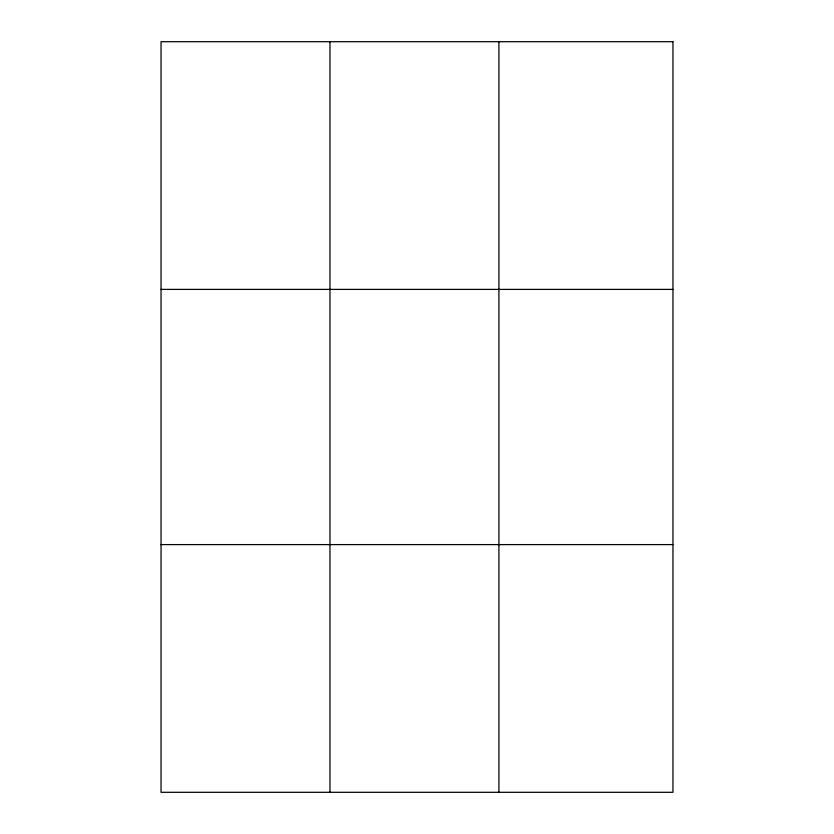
<?xml version="1.0" encoding="UTF-8"?>
<svg xmlns="http://www.w3.org/2000/svg" width="834" height="834" viewBox="0 0 834 834"><rect width="100%" height="100%" fill="white"/><g stroke="black" fill="none" stroke-linecap="round" stroke-linejoin="round"><path stroke-width="1.25" d="M329.972 792.3L329.972 41.7M498.909 792.3L498.909 41.7M161.045 289.398L672.955 289.398M161.045 544.602L672.955 544.602M672.955 41.7L672.955 792.3L161.045 792.3L161.045 41.7L672.955 41.7"/></g></svg>
